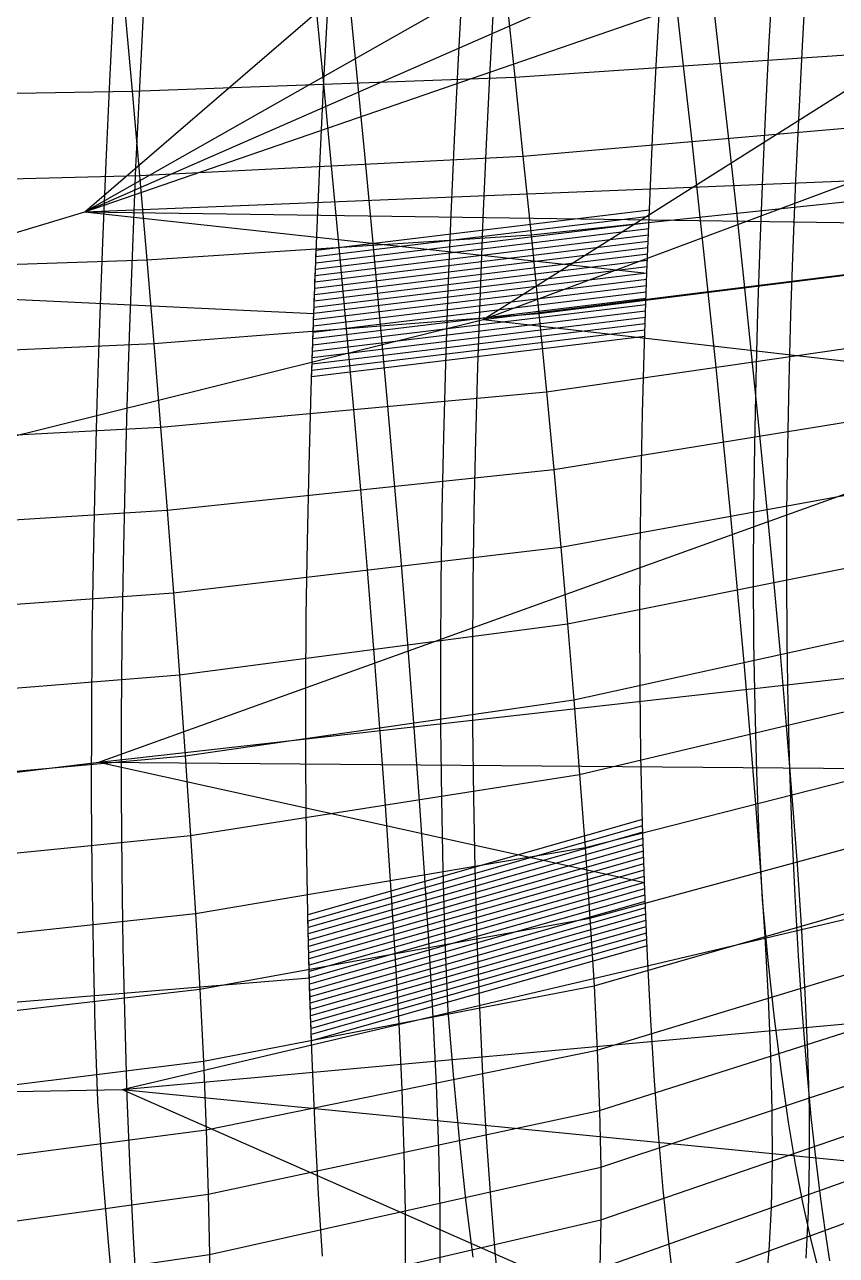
# Model space of a CAD drawing. Extents: x -454 to 454, y -3 to 309.
# Drawn here: x 291.2 to 368.4, y 82.7 to 199.7 of the extents above; entities that cross this region are included whole.
import ezdxf

# ---------------------------------------------------------------- set-up
doc = ezdxf.new("R2010")
doc.units = 0

msp = doc.modelspace()

# ---------------------------------------------------------------- linework, layer by layer
at = {"layer": 'default', "color": 8, "linetype": 'CONTINUOUS'}
for p, q in [((334.782, 171.681, 358.105), (438.05, 236.897, 240.647)), ((296.895, 181.922, 287.322), (353.524, 230.721, 124.06)), ((296.895, 181.922, 287.322), (381.16, 229.677, 147.204)), ((296.895, 181.922, 287.322), (403.504, 228.618, 171.089)), ((296.895, 181.922, 287.322), (420.633, 224.598, 195.461)), ((334.782, 171.681, 358.105), (440.088, 210.991, 240.596)), ((296.895, 181.922, 287.322), (400.803, 186.14, 173.16)), ((334.782, 171.681, 358.105), (442.126, 185.085, 240.544)), ((35.078, 103.296, 683.088), (296.895, 181.922, 287.322)), ((296.895, 181.922, 287.322), (350.367, 176.085, 128.049)), ((296.895, 181.922, 287.322), (378.2, 180.779, 150.257)), ((208.66, 177.49, 223.334), (318.667, 172.242, 106.291)), ((298.202, 129.591, 295.527), (418.384, 172.795, 196.761)), ((39.634, 98.515, 684.372), (334.782, 171.681, 358.105)), ((334.782, 171.681, 358.105), (444.164, 159.179, 240.493)), ((298.202, 129.591, 295.527), (401.028, 141.14, 172.987)), ((39.634, 98.515, 684.372), (298.202, 129.591, 295.527)), ((298.202, 129.591, 295.527), (350.129, 118.139, 128.348)), ((298.202, 129.591, 295.527), (378.182, 128.946, 150.276)), ((207.004, 99.972, 230.235), (318.252, 109.082, 106.91))]:
    msp.add_line(p, q, dxfattribs=at)
at = {"layer": 'default', "color": 4, "linetype": 'CONTINUOUS'}
for p, q in [((356.384, 204.135, 87.091), (357.212, 196.907, 85.953)), ((362.008, 198.102, 141.777), (362.375, 204.566, 141.354)), ((321.968, 202.983, 61.891), (322.738, 195.186, 60.626)), ((332.405, 195.876, 120.098), (332.79, 203.002, 119.565)), ((299.258, 194.304, 99.288), (299.642, 201.981, 98.651)), ((361.678, 191.654, 142.159), (362.008, 198.102, 141.777)), ((357.212, 196.907, 85.953), (358.018, 189.69, 84.843)), ((332.055, 188.767, 120.583), (332.405, 195.876, 120.098)), ((298.907, 186.646, 99.869), (299.258, 194.304, 99.288)), ((322.738, 195.186, 60.626), (323.486, 187.402, 59.392)), ((361.385, 185.212, 142.498), (361.678, 191.654, 142.159)), ((358.018, 189.69, 84.843), (358.81, 182.489, 83.758)), ((331.742, 181.663, 121.016), (332.055, 188.767, 120.583)), ((323.486, 187.402, 59.392), (324.221, 179.634, 58.187)), ((298.59, 178.994, 100.392), (298.907, 186.646, 99.869)), ((361.13, 178.779, 142.791), (361.385, 185.212, 142.498)), ((331.466, 174.57, 121.395), (331.742, 181.663, 121.016)), ((358.81, 182.489, 83.758), (359.577, 175.305, 82.702)), ((324.221, 179.634, 58.187), (324.934, 171.886, 57.015)), ((298.31, 171.352, 100.854), (298.59, 178.994, 100.392)), ((360.915, 172.374, 143.041), (361.13, 178.779, 142.791)), ((331.231, 167.507, 121.723), (331.466, 174.57, 121.395)), ((359.577, 175.305, 82.702), (360.324, 168.148, 81.678)), ((360.743, 166.014, 143.241), (360.915, 172.374, 143.041)), ((298.068, 163.742, 101.257), (298.31, 171.352, 100.854)), ((324.934, 171.886, 57.015), (325.627, 164.167, 55.879)), ((331.038, 160.493, 121.992), (331.231, 167.507, 121.723)), ((360.324, 168.148, 81.678), (361.046, 161.02, 80.688)), ((360.616, 159.717, 143.39), (360.743, 166.014, 143.241)), ((325.627, 164.167, 55.879), (326.296, 156.479, 54.782)), ((297.866, 156.186, 101.592), (298.068, 163.742, 101.257)), ((330.89, 153.549, 122.2), (331.038, 160.493, 121.992)), ((361.046, 161.02, 80.688), (361.739, 153.93, 79.737)), ((360.538, 153.472, 143.486), (360.616, 159.717, 143.39)), ((297.708, 148.704, 101.858), (297.866, 156.186, 101.592)), ((326.296, 156.479, 54.782), (326.938, 148.833, 53.728)), ((330.791, 146.661, 122.344), (330.89, 153.549, 122.2)), ((360.514, 147.251, 143.516), (360.538, 153.472, 143.486)), ((361.739, 153.93, 79.737), (362.402, 146.9, 78.83)), ((297.596, 141.282, 102.051), (297.708, 148.704, 101.858)), ((326.938, 148.833, 53.728), (327.551, 141.25, 52.725)), ((330.745, 139.8, 122.41), (330.791, 146.661, 122.344)), ((360.552, 141.037, 143.479), (360.514, 147.251, 143.516)), ((362.402, 146.9, 78.83), (363.026, 139.942, 77.971)), ((297.536, 133.889, 102.156), (297.596, 141.282, 102.051)), ((327.551, 141.25, 52.725), (328.126, 133.747, 51.776)), ((360.652, 134.826, 143.363), (360.552, 141.037, 143.479)), ((330.76, 132.945, 122.396), (330.745, 139.8, 122.41)), ((363.026, 139.942, 77.971), (363.616, 133.087, 77.166)), ((360.815, 128.638, 143.177), (360.652, 134.826, 143.363)), ((297.533, 126.503, 102.168), (297.536, 133.889, 102.156)), ((328.126, 133.747, 51.776), (328.672, 126.356, 50.889)), ((330.836, 126.094, 122.289), (330.76, 132.945, 122.396)), ((363.616, 133.087, 77.166), (364.16, 126.375, 76.426)), ((361.035, 122.517, 142.924), (360.815, 128.638, 143.177)), ((297.587, 119.12, 102.076), (297.533, 126.503, 102.168)), ((328.672, 126.356, 50.889), (329.172, 119.118, 50.075)), ((330.975, 119.267, 122.099), (330.836, 126.094, 122.289)), ((364.16, 126.375, 76.426), (364.644, 119.857, 75.768)), ((361.35, 116.526, 142.566), (361.035, 122.517, 142.924)), ((364.644, 119.857, 75.768), (365.056, 113.599, 75.208)), ((297.701, 111.762, 101.889), (297.587, 119.12, 102.076)), ((329.172, 119.118, 50.075), (329.618, 112.09, 49.353)), ((331.171, 112.514, 121.828), (330.975, 119.267, 122.099)), ((361.901, 110.749, 141.933), (361.35, 116.526, 142.566)), ((365.056, 113.599, 75.208), (365.396, 107.635, 74.757)), ((331.469, 105.904, 121.421), (331.171, 112.514, 121.828)), ((297.87, 104.484, 101.61), (297.701, 111.762, 101.889)), ((329.618, 112.09, 49.353), (329.995, 105.344, 48.74)), ((362.505, 105.239, 141.241), (361.901, 110.749, 141.933)), ((365.396, 107.635, 74.757), (365.651, 101.98, 74.42)), ((329.995, 105.344, 48.74), (330.304, 98.916, 48.252)), ((331.979, 99.526, 120.718), (331.469, 105.904, 121.421)), ((298.136, 97.359, 101.176), (297.87, 104.484, 101.61)), ((363.154, 100.072, 140.495), (362.505, 105.239, 141.241)), ((365.651, 101.98, 74.42), (365.792, 96.632, 74.242)), ((332.553, 93.443, 119.928), (331.979, 99.526, 120.718)), ((363.839, 95.368, 139.708), (363.154, 100.072, 140.495)), ((330.304, 98.916, 48.252), (330.524, 92.822, 47.908)), ((298.609, 90.483, 100.394), (298.136, 97.359, 101.176)), ((365.792, 96.632, 74.242), (365.81, 91.594, 74.225)), ((364.542, 91.195, 138.894), (363.839, 95.368, 139.708)), ((330.524, 92.822, 47.908), (330.645, 87.062, 47.728)), ((333.173, 87.738, 119.073), (332.553, 93.443, 119.928)), ((365.81, 91.594, 74.225), (365.71, 86.864, 74.375)), ((299.127, 83.921, 99.542), (298.609, 90.483, 100.394)), ((365.244, 87.567, 138.085), (364.542, 91.195, 138.894)), ((330.645, 87.062, 47.728), (330.66, 81.639, 47.714)), ((333.829, 82.543, 118.167), (333.173, 87.738, 119.073)), ((365.926, 84.433, 137.301), (365.244, 87.567, 138.085)), ((365.71, 86.864, 74.375), (365.477, 82.429, 74.7)), ((366.602, 81.743, 136.524), (365.926, 84.433, 137.301)), ((299.697, 77.768, 98.601), (299.127, 83.921, 99.542))]:
    msp.add_line(p, q, dxfattribs=at)
at = {"layer": 'default', "color": 7, "linetype": 'CONTINUOUS'}
for p, q in [((365.165, 197.702, 138.136), (365.532, 204.127, 137.714)), ((335.458, 195.413, 115.871), (335.844, 202.498, 115.339)), ((353.004, 203.01, 91.726), (353.825, 195.806, 90.598)), ((302.104, 193.79, 94.568), (302.49, 201.423, 93.932)), ((318.823, 201.828, 67.047), (319.586, 194.057, 65.793)), ((364.834, 191.295, 138.518), (365.165, 197.702, 138.136)), ((353.825, 195.806, 90.598), (354.626, 188.611, 89.497)), ((335.108, 188.349, 116.355), (335.458, 195.413, 115.871)), ((301.752, 186.179, 95.149), (302.104, 193.79, 94.568)), ((319.586, 194.057, 65.793), (320.33, 186.295, 64.571)), ((364.54, 184.896, 138.856), (364.834, 191.295, 138.518)), ((354.626, 188.611, 89.497), (355.41, 181.432, 88.42)), ((334.794, 181.292, 116.787), (335.108, 188.349, 116.355)), ((301.436, 178.576, 95.671), (301.752, 186.179, 95.149)), ((320.33, 186.295, 64.571), (321.057, 178.55, 63.375)), ((364.286, 178.508, 139.15), (364.54, 184.896, 138.856)), ((355.41, 181.432, 88.42), (356.171, 174.273, 87.373)), ((334.52, 174.247, 117.166), (334.794, 181.292, 116.787)), ((301.156, 170.985, 96.133), (301.436, 178.576, 95.671)), ((321.057, 178.55, 63.375), (321.763, 170.828, 62.214)), ((364.07, 172.148, 139.399), (364.286, 178.508, 139.15)), ((334.283, 167.233, 117.493), (334.52, 174.247, 117.166)), ((356.171, 174.273, 87.373), (356.911, 167.142, 86.357)), ((363.897, 165.838, 139.598), (364.07, 172.148, 139.399)), ((300.913, 163.427, 96.535), (301.156, 170.985, 96.133)), ((321.763, 170.828, 62.214), (322.449, 163.136, 61.087)), ((334.09, 160.273, 117.76), (334.283, 167.233, 117.493)), ((356.911, 167.142, 86.357), (357.625, 160.044, 85.375)), ((363.769, 159.594, 139.747), (363.897, 165.838, 139.598)), ((300.711, 155.928, 96.869), (300.913, 163.427, 96.535)), ((322.449, 163.136, 61.087), (323.11, 155.48, 59.999)), ((333.94, 153.385, 117.967), (334.09, 160.273, 117.76)), ((357.625, 160.044, 85.375), (358.312, 152.987, 84.432)), ((363.689, 153.409, 139.841), (363.769, 159.594, 139.747)), ((300.551, 148.505, 97.133), (300.711, 155.928, 96.869)), ((323.11, 155.48, 59.999), (323.745, 147.869, 58.955)), ((333.839, 146.564, 118.108), (333.94, 153.385, 117.967)), ((363.664, 147.257, 139.87), (363.689, 153.409, 139.841)), ((358.312, 152.987, 84.432), (358.966, 145.994, 83.532)), ((300.436, 141.154, 97.323), (300.551, 148.505, 97.133)), ((323.745, 147.869, 58.955), (324.35, 140.326, 57.961)), ((333.792, 139.777, 118.174), (333.839, 146.564, 118.108)), ((363.699, 141.117, 139.831), (363.664, 147.257, 139.87)), ((358.966, 145.994, 83.532), (359.584, 139.076, 82.683)), ((300.374, 133.839, 97.427), (300.436, 141.154, 97.323)), ((363.8, 134.982, 139.717), (363.699, 141.117, 139.831)), ((324.35, 140.326, 57.961), (324.92, 132.864, 57.024)), ((333.804, 133.003, 118.158), (333.792, 139.777, 118.174)), ((359.584, 139.076, 82.683), (360.166, 132.265, 81.885)), ((363.962, 128.867, 139.533), (363.8, 134.982, 139.717)), ((300.368, 126.539, 97.438), (300.374, 133.839, 97.427)), ((324.92, 132.864, 57.024), (325.456, 125.518, 56.144)), ((333.881, 126.234, 118.053), (333.804, 133.003, 118.158)), ((360.166, 132.265, 81.885), (360.699, 125.61, 81.152)), ((364.182, 122.818, 139.282), (363.962, 128.867, 139.533)), ((300.424, 119.243, 97.347), (300.368, 126.539, 97.438)), ((325.456, 125.518, 56.144), (325.946, 118.341, 55.338)), ((334.019, 119.486, 117.865), (333.881, 126.234, 118.053)), ((360.699, 125.61, 81.152), (361.172, 119.164, 80.502)), ((364.455, 116.896, 138.97), (364.182, 122.818, 139.282)), ((334.214, 112.811, 117.597), (334.019, 119.486, 117.865)), ((300.537, 111.968, 97.162), (300.424, 119.243, 97.347)), ((325.946, 118.341, 55.338), (326.38, 111.39, 54.625)), ((361.172, 119.164, 80.502), (361.575, 112.994, 79.949)), ((364.78, 111.165, 138.598), (364.455, 116.896, 138.97)), ((334.462, 106.275, 117.257), (334.214, 112.811, 117.597)), ((361.575, 112.994, 79.949), (361.899, 107.145, 79.503)), ((300.706, 104.772, 96.885), (300.537, 111.968, 97.162)), ((326.38, 111.39, 54.625), (326.747, 104.736, 54.022)), ((365.152, 105.695, 138.173), (364.78, 111.165, 138.598)), ((361.899, 107.145, 79.503), (362.13, 101.641, 79.186)), ((334.763, 99.95, 116.845), (334.462, 106.275, 117.257)), ((365.565, 100.561, 137.701), (365.152, 105.695, 138.173)), ((300.925, 97.726, 96.526), (300.706, 104.772, 96.885)), ((326.747, 104.736, 54.022), (327.041, 98.429, 53.54)), ((362.13, 101.641, 79.186), (362.258, 96.488, 79.011)), ((335.109, 93.911, 116.369), (334.763, 99.95, 116.845)), ((366.007, 95.881, 137.194), (365.565, 100.561, 137.701)), ((327.041, 98.429, 53.54), (327.246, 92.495, 53.202)), ((301.195, 90.906, 96.084), (300.925, 97.726, 96.526)), ((362.258, 96.488, 79.011), (362.273, 91.688, 78.992)), ((366.465, 91.715, 136.67), (366.007, 95.881, 137.194)), ((335.499, 88.244, 115.834), (335.109, 93.911, 116.369)), ((327.246, 92.495, 53.202), (327.355, 86.94, 53.025)), ((362.273, 91.688, 78.992), (362.173, 87.238, 79.13)), ((366.916, 88.072, 136.154), (366.465, 91.715, 136.67)), ((301.509, 84.394, 95.567), (301.195, 90.906, 96.084)), ((335.918, 83.076, 115.258), (335.499, 88.244, 115.834)), ((367.351, 84.911, 135.655), (366.916, 88.072, 136.154)), ((327.355, 86.94, 53.025), (327.356, 81.767, 53.024)), ((362.173, 87.238, 79.13), (361.955, 83.126, 79.43)), ((301.865, 78.283, 94.983), (301.509, 84.394, 95.567)), ((367.768, 82.174, 135.178), (367.351, 84.911, 135.655)), ((361.955, 83.126, 79.43), (361.625, 79.346, 79.885)), ((336.355, 78.477, 114.657), (335.918, 83.076, 115.258))]:
    msp.add_line(p, q, dxfattribs=at)
at = {"layer": 'default', "color": 3, "linetype": 'CONTINUOUS'}
for p, q in [((351.286, 196.424, 126.887), (351.665, 203.205, 126.408)), ((319.63, 194.403, 104.855), (320.023, 201.791, 104.27)), ((350.942, 189.662, 127.321), (351.286, 196.424, 126.887)), ((319.273, 187.036, 105.388), (319.63, 194.403, 104.855)), ((350.636, 182.908, 127.708), (350.942, 189.662, 127.321)), ((318.953, 179.677, 105.866), (319.273, 187.036, 105.388)), ((350.369, 176.165, 128.045), (350.636, 182.908, 127.708)), ((318.67, 172.329, 106.287), (318.953, 179.677, 105.866)), ((350.141, 169.452, 128.334), (350.369, 176.165, 128.045)), ((318.426, 165.014, 106.652), (318.67, 172.329, 106.287)), ((349.956, 162.791, 128.567), (350.141, 169.452, 128.334)), ((318.224, 157.755, 106.953), (318.426, 165.014, 106.652)), ((349.815, 156.199, 128.745), (349.956, 162.791, 128.567)), ((318.066, 150.571, 107.189), (318.224, 157.755, 106.953)), ((349.723, 149.671, 128.862), (349.815, 156.199, 128.745)), ((317.954, 143.456, 107.355), (318.066, 150.571, 107.189)), ((349.686, 143.176, 128.908), (349.723, 149.671, 128.862)), ((317.898, 136.377, 107.439), (317.954, 143.456, 107.355)), ((349.709, 136.695, 128.88), (349.686, 143.176, 128.908)), ((317.9, 129.312, 107.436), (317.898, 136.377, 107.439)), ((349.797, 130.217, 128.768), (349.709, 136.695, 128.88)), ((349.946, 123.761, 128.579), (349.797, 130.217, 128.768)), ((317.966, 122.251, 107.338), (317.9, 129.312, 107.436)), ((350.154, 117.374, 128.317), (349.946, 123.761, 128.579)), ((318.091, 115.212, 107.151), (317.966, 122.251, 107.338)), ((350.415, 111.121, 127.987), (350.154, 117.374, 128.317)), ((318.274, 108.248, 106.877), (318.091, 115.212, 107.151)), ((350.728, 105.069, 127.592), (350.415, 111.121, 127.987)), ((318.51, 101.43, 106.526), (318.274, 108.248, 106.877)), ((351.088, 99.292, 127.137), (350.728, 105.069, 127.592)), ((318.797, 94.831, 106.098), (318.51, 101.43, 106.526)), ((351.491, 93.871, 126.629), (351.088, 99.292, 127.137)), ((319.131, 88.53, 105.6), (318.797, 94.831, 106.098)), ((351.923, 88.928, 126.083), (351.491, 93.871, 126.629)), ((319.507, 82.617, 105.039), (319.131, 88.53, 105.6)), ((352.371, 84.528, 125.516), (351.923, 88.928, 126.083)), ((352.814, 80.68, 124.957), (352.371, 84.528, 125.516))]:
    msp.add_line(p, q, dxfattribs=at)
at = {"layer": 'default', "color": 5, "linetype": 'CONTINUOUS'}
for p, q in [((300.655, 201.407, 55.134), (301.38, 193.382, 53.821)), ((336.992, 202.25, 78.96), (337.793, 194.732, 77.765)), ((337.793, 194.732, 77.765), (369.858, 196.881, 103.43)), ((301.38, 193.382, 53.821), (337.793, 194.732, 77.765)), ((337.793, 194.732, 77.765), (338.573, 187.223, 76.601)), ((261.061, 192.781, 32.558), (301.38, 193.382, 53.821)), ((301.38, 193.382, 53.821), (302.086, 185.367, 52.541)), ((338.573, 187.223, 76.601), (370.678, 189.999, 102.394)), ((302.086, 185.367, 52.541), (338.573, 187.223, 76.601)), ((338.573, 187.223, 76.601), (339.337, 179.731, 75.461)), ((261.666, 184.372, 31.18), (302.086, 185.367, 52.541)), ((302.086, 185.367, 52.541), (302.776, 177.37, 51.289)), ((339.337, 179.731, 75.461), (371.482, 183.132, 101.379)), ((302.776, 177.37, 51.289), (339.337, 179.731, 75.461)), ((339.337, 179.731, 75.461), (340.08, 172.261, 74.354)), ((262.258, 175.983, 29.832), (302.776, 177.37, 51.289)), ((302.776, 177.37, 51.289), (303.447, 169.396, 50.073)), ((340.08, 172.261, 74.354), (372.263, 176.285, 100.393)), ((303.447, 169.396, 50.073), (340.08, 172.261, 74.354)), ((340.08, 172.261, 74.354), (340.8, 164.819, 73.279)), ((262.832, 167.617, 28.524), (303.447, 169.396, 50.073)), ((303.447, 169.396, 50.073), (304.097, 161.454, 48.894)), ((340.8, 164.819, 73.279), (373.022, 169.465, 99.434)), ((304.097, 161.454, 48.894), (340.8, 164.819, 73.279)), ((340.8, 164.819, 73.279), (341.496, 157.412, 72.242)), ((341.496, 157.412, 72.242), (373.755, 162.676, 98.508)), ((263.389, 159.285, 27.256), (304.097, 161.454, 48.894)), ((304.097, 161.454, 48.894), (304.725, 153.548, 47.756)), ((304.725, 153.548, 47.756), (341.496, 157.412, 72.242)), ((341.496, 157.412, 72.242), (342.164, 150.049, 71.246)), ((342.164, 150.049, 71.246), (374.46, 155.926, 97.618)), ((263.925, 150.991, 26.033), (304.725, 153.548, 47.756)), ((304.725, 153.548, 47.756), (305.327, 145.688, 46.665)), ((305.327, 145.688, 46.665), (342.164, 150.049, 71.246)), ((342.164, 150.049, 71.246), (342.8, 142.751, 70.296)), ((342.8, 142.751, 70.296), (375.132, 149.237, 96.768)), ((264.44, 142.747, 24.861), (305.327, 145.688, 46.665)), ((305.327, 145.688, 46.665), (305.9, 137.9, 45.626)), ((305.9, 137.9, 45.626), (342.8, 142.751, 70.296)), ((342.8, 142.751, 70.296), (343.401, 135.532, 69.401)), ((343.401, 135.532, 69.401), (375.768, 142.619, 95.966)), ((264.929, 134.577, 23.747), (305.9, 137.9, 45.626)), ((305.9, 137.9, 45.626), (306.44, 130.195, 44.647)), ((343.965, 128.426, 68.559), (376.366, 136.105, 95.21)), ((306.44, 130.195, 44.647), (343.401, 135.532, 69.401)), ((343.401, 135.532, 69.401), (343.965, 128.426, 68.559)), ((265.39, 126.494, 22.697), (306.44, 130.195, 44.647)), ((306.44, 130.195, 44.647), (306.947, 122.611, 43.728)), ((344.482, 121.482, 67.788), (376.915, 129.739, 94.516)), ((306.947, 122.611, 43.728), (343.965, 128.426, 68.559)), ((343.965, 128.426, 68.559), (344.482, 121.482, 67.788)), ((344.941, 114.756, 67.104), (377.404, 123.573, 93.899)), ((265.821, 118.539, 21.714), (306.947, 122.611, 43.728)), ((306.947, 122.611, 43.728), (307.41, 115.2, 42.888)), ((307.41, 115.2, 42.888), (344.482, 121.482, 67.788)), ((344.482, 121.482, 67.788), (344.941, 114.756, 67.104)), ((345.329, 108.318, 66.525), (377.82, 117.67, 93.373)), ((266.215, 110.766, 20.816), (307.41, 115.2, 42.888)), ((307.41, 115.2, 42.888), (307.819, 108.024, 42.146)), ((307.819, 108.024, 42.146), (344.941, 114.756, 67.104)), ((344.941, 114.756, 67.104), (345.329, 108.318, 66.525)), ((345.641, 102.215, 66.059), (378.157, 112.074, 92.948)), ((266.563, 103.238, 20.024), (307.819, 108.024, 42.146)), ((307.819, 108.024, 42.146), (308.165, 101.154, 41.52)), ((308.165, 101.154, 41.52), (345.329, 108.318, 66.525)), ((345.329, 108.318, 66.525), (345.641, 102.215, 66.059)), ((345.861, 96.474, 65.731), (378.399, 106.808, 92.642)), ((308.44, 94.642, 41.02), (345.641, 102.215, 66.059)), ((345.641, 102.215, 66.059), (345.861, 96.474, 65.731)), ((345.98, 91.098, 65.554), (378.537, 101.878, 92.468)), ((266.855, 96.033, 19.359), (308.165, 101.154, 41.52)), ((308.165, 101.154, 41.52), (308.44, 94.642, 41.02)), ((345.987, 86.091, 65.544), (378.558, 97.285, 92.441)), ((308.632, 88.517, 40.673), (345.861, 96.474, 65.731)), ((345.861, 96.474, 65.731), (345.98, 91.098, 65.554)), ((267.086, 89.203, 18.832), (308.44, 94.642, 41.02)), ((308.44, 94.642, 41.02), (308.632, 88.517, 40.673)), ((345.882, 81.45, 65.701), (378.465, 93.026, 92.559)), ((308.73, 82.782, 40.495), (345.98, 91.098, 65.554)), ((345.98, 91.098, 65.554), (345.987, 86.091, 65.544)), ((345.66, 77.162, 66.031), (378.251, 89.09, 92.83)), ((267.245, 82.779, 18.471), (308.632, 88.517, 40.673)), ((308.632, 88.517, 40.673), (308.73, 82.782, 40.495)), ((308.725, 77.442, 40.504), (345.987, 86.091, 65.544)), ((345.987, 86.091, 65.544), (345.882, 81.45, 65.701)), ((267.323, 76.766, 18.293), (308.73, 82.782, 40.495)), ((308.73, 82.782, 40.495), (308.725, 77.442, 40.504))]:
    msp.add_line(p, q, dxfattribs=at)
at = {"layer": 'default', "color": 2, "linetype": 'CONTINUOUS'}
for p, q in [((350.58, 181.493, 127.779), (318.875, 177.648, 105.982)), ((350.604, 182.094, 127.749), (318.898, 178.249, 105.948)), ((350.58, 181.493, 127.779), (350.604, 181.493, 127.749)), ((350.533, 180.292, 127.839), (318.828, 176.447, 106.051)), ((350.556, 180.893, 127.809), (318.851, 177.048, 106.017)), ((350.533, 180.292, 127.839), (350.556, 180.292, 127.809)), ((350.556, 180.893, 127.809), (350.58, 180.893, 127.779)), ((350.485, 179.09, 127.899), (318.782, 175.246, 106.12)), ((350.509, 179.691, 127.869), (318.805, 175.846, 106.085)), ((350.485, 179.09, 127.899), (350.509, 179.09, 127.869)), ((350.509, 179.691, 127.869), (350.533, 179.691, 127.839)), ((350.437, 177.888, 127.959), (318.736, 174.044, 106.189)), ((350.461, 178.489, 127.929), (318.759, 174.645, 106.154)), ((318.875, 177.648, 105.982), (318.898, 178.249, 105.948)), ((350.437, 177.888, 127.959), (350.461, 177.888, 127.929)), ((350.461, 178.489, 127.929), (350.485, 178.489, 127.899)), ((350.414, 177.287, 127.989), (318.713, 173.443, 106.223)), ((318.828, 176.447, 106.051), (318.851, 177.048, 106.017)), ((318.851, 177.048, 106.017), (318.875, 177.648, 105.982)), ((350.414, 177.287, 127.989), (350.437, 177.287, 127.959)), ((350.367, 176.085, 128.049), (318.667, 172.242, 106.291)), ((350.39, 176.686, 128.019), (318.69, 172.843, 106.258)), ((318.782, 175.246, 106.12), (318.805, 175.846, 106.085)), ((318.805, 175.846, 106.085), (318.828, 176.447, 106.051)), ((350.367, 176.085, 128.049), (350.39, 176.085, 128.019)), ((350.39, 176.686, 128.019), (350.414, 176.686, 127.989)), ((350.326, 174.883, 128.1), (318.627, 171.041, 106.351)), ((350.346, 175.484, 128.074), (318.647, 171.641, 106.321)), ((318.736, 174.044, 106.189), (318.759, 174.645, 106.154)), ((318.759, 174.645, 106.154), (318.782, 175.246, 106.12)), ((350.326, 174.883, 128.1), (350.346, 174.883, 128.074)), ((350.346, 175.484, 128.074), (350.367, 175.484, 128.049)), ((350.285, 173.682, 128.152), (318.587, 169.839, 106.411)), ((350.305, 174.283, 128.126), (318.607, 170.44, 106.381)), ((318.69, 172.843, 106.258), (318.713, 173.443, 106.223)), ((318.713, 173.443, 106.223), (318.736, 174.044, 106.189)), ((350.285, 173.682, 128.152), (350.305, 173.682, 128.126)), ((350.305, 174.283, 128.126), (350.326, 174.283, 128.1)), ((350.244, 172.48, 128.203), (318.547, 168.638, 106.471)), ((350.264, 173.081, 128.178), (318.567, 169.239, 106.441)), ((318.647, 171.641, 106.321), (318.667, 172.242, 106.291)), ((318.667, 172.242, 106.291), (318.69, 172.843, 106.258)), ((350.244, 172.48, 128.203), (350.264, 172.48, 128.178)), ((350.264, 173.081, 128.178), (350.285, 173.081, 128.152)), ((350.203, 171.279, 128.255), (318.507, 167.437, 106.531)), ((350.223, 171.879, 128.229), (318.527, 168.038, 106.501)), ((318.607, 170.44, 106.381), (318.627, 171.041, 106.351)), ((318.627, 171.041, 106.351), (318.647, 171.641, 106.321)), ((350.203, 171.279, 128.255), (350.223, 171.279, 128.229)), ((350.223, 171.879, 128.229), (350.244, 171.879, 128.203)), ((350.162, 170.077, 128.307), (318.466, 166.236, 106.591)), ((350.183, 170.678, 128.281), (318.487, 166.836, 106.561)), ((318.567, 169.239, 106.441), (318.587, 169.839, 106.411)), ((318.587, 169.839, 106.411), (318.607, 170.44, 106.381)), ((350.162, 170.077, 128.307), (350.183, 170.077, 128.281)), ((350.183, 170.678, 128.281), (350.203, 170.678, 128.255)), ((318.527, 168.038, 106.501), (318.547, 168.638, 106.471)), ((318.547, 168.638, 106.471), (318.567, 169.239, 106.441)), ((318.487, 166.836, 106.561), (318.507, 167.437, 106.531)), ((318.507, 167.437, 106.531), (318.527, 168.038, 106.501)), ((318.466, 166.236, 106.591), (318.487, 166.836, 106.561)), ((349.938, 124.134, 128.59), (318.095, 115.078, 107.145)), ((349.954, 123.534, 128.57), (318.11, 114.479, 107.122)), ((349.973, 122.935, 128.545), (318.126, 113.879, 107.098)), ((349.954, 123.534, 128.57), (349.938, 123.534, 128.59)), ((349.973, 122.935, 128.545), (349.954, 122.935, 128.57)), ((349.993, 122.335, 128.521), (318.142, 113.28, 107.075)), ((350.012, 121.736, 128.496), (318.158, 112.68, 107.051)), ((349.993, 122.335, 128.521), (349.973, 122.335, 128.545)), ((350.012, 121.736, 128.496), (349.993, 121.736, 128.521)), ((350.032, 121.136, 128.471), (318.174, 112.08, 107.028)), ((350.032, 121.136, 128.471), (350.012, 121.136, 128.496)), ((350.051, 120.537, 128.447), (318.189, 111.481, 107.004)), ((350.071, 119.937, 128.422), (318.205, 110.881, 106.981)), ((350.051, 120.537, 128.447), (350.032, 120.537, 128.471)), ((350.071, 119.937, 128.422), (350.051, 119.937, 128.447)), ((350.09, 119.338, 128.398), (318.221, 110.281, 106.957)), ((350.11, 118.738, 128.373), (318.237, 109.682, 106.934)), ((350.09, 119.338, 128.398), (350.071, 119.338, 128.422)), ((350.11, 118.738, 128.373), (350.09, 118.738, 128.398)), ((350.129, 118.139, 128.348), (318.252, 109.082, 106.91)), ((350.149, 117.539, 128.324), (318.268, 108.482, 106.887)), ((350.129, 118.139, 128.348), (350.11, 118.139, 128.373)), ((350.149, 117.539, 128.324), (350.129, 117.539, 128.348)), ((350.172, 116.94, 128.294), (318.287, 107.883, 106.859)), ((350.197, 116.341, 128.262), (318.308, 107.283, 106.828)), ((350.172, 116.94, 128.294), (350.149, 116.94, 128.324)), ((350.197, 116.341, 128.262), (350.172, 116.341, 128.294)), ((318.11, 114.479, 107.122), (318.095, 115.078, 107.145)), ((350.222, 115.741, 128.231), (318.328, 106.684, 106.797)), ((350.247, 115.142, 128.199), (318.349, 106.084, 106.766)), ((350.222, 115.741, 128.231), (350.197, 115.741, 128.262)), ((350.247, 115.142, 128.199), (350.222, 115.142, 128.231)), ((318.126, 113.879, 107.098), (318.11, 114.479, 107.122)), ((318.142, 113.28, 107.075), (318.126, 113.879, 107.098)), ((350.272, 114.543, 128.168), (318.37, 105.485, 106.735)), ((350.297, 113.944, 128.136), (318.39, 104.885, 106.704)), ((350.272, 114.543, 128.168), (350.247, 114.543, 128.199)), ((350.297, 113.944, 128.136), (350.272, 113.944, 128.168)), ((318.158, 112.68, 107.051), (318.142, 113.28, 107.075)), ((318.174, 112.08, 107.028), (318.158, 112.68, 107.051)), ((350.322, 113.344, 128.104), (318.411, 104.286, 106.673)), ((350.347, 112.745, 128.073), (318.432, 103.686, 106.642)), ((350.322, 113.344, 128.104), (350.297, 113.344, 128.136)), ((350.347, 112.745, 128.073), (350.322, 112.745, 128.104)), ((318.189, 111.481, 107.004), (318.174, 112.08, 107.028)), ((318.205, 110.881, 106.981), (318.189, 111.481, 107.004)), ((350.372, 112.146, 128.041), (318.453, 103.087, 106.612)), ((350.372, 112.146, 128.041), (350.347, 112.146, 128.073)), ((318.221, 110.281, 106.957), (318.205, 110.881, 106.981)), ((318.237, 109.682, 106.934), (318.221, 110.281, 106.957)), ((318.252, 109.082, 106.91), (318.237, 109.682, 106.934)), ((318.268, 108.482, 106.887), (318.252, 109.082, 106.91)), ((318.287, 107.883, 106.859), (318.268, 108.482, 106.887)), ((318.308, 107.283, 106.828), (318.287, 107.883, 106.859)), ((318.328, 106.684, 106.797), (318.308, 107.283, 106.828)), ((318.349, 106.084, 106.766), (318.328, 106.684, 106.797)), ((318.37, 105.485, 106.735), (318.349, 106.084, 106.766)), ((318.39, 104.885, 106.704), (318.37, 105.485, 106.735)), ((318.411, 104.286, 106.673), (318.39, 104.885, 106.704)), ((318.432, 103.686, 106.642), (318.411, 104.286, 106.673)), ((318.453, 103.087, 106.612), (318.432, 103.686, 106.642))]:
    msp.add_line(p, q, dxfattribs=at)
at = {"layer": 'default', "color": 1, "linetype": 'CONTINUOUS'}
for p, q in [((300.448, 98.473, 292), (422.534, 127.203, 194.362)), ((300.448, 98.473, 292), (404.746, 107.937, 170.137)), ((35.835, 93.488, 682.819), (300.448, 98.473, 292)), ((300.448, 98.473, 292), (353.563, 75.084, 124.011)), ((300.448, 98.473, 292), (381.789, 90.466, 146.554))]:
    msp.add_line(p, q, dxfattribs=at)

doc.saveas('drawing.dxf')
